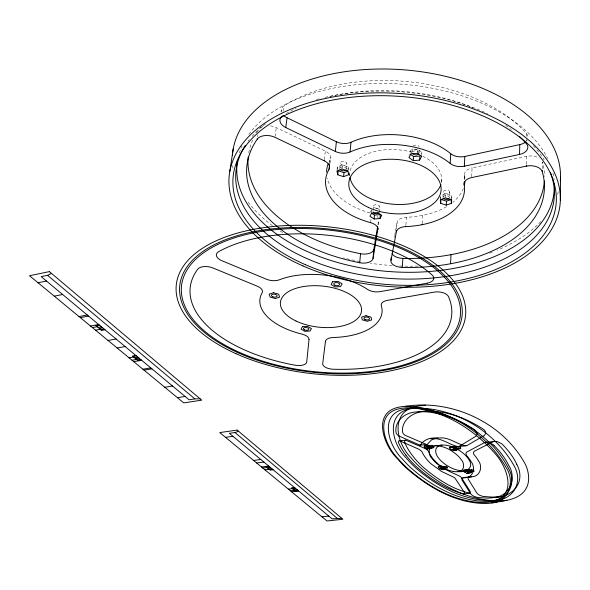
<?xml version="1.0" encoding="UTF-8"?>
<svg xmlns="http://www.w3.org/2000/svg" width="590" height="590" viewBox="0 0 590 590"><rect width="100%" height="100%" fill="white"/><g stroke="black" fill="none" stroke-linecap="round" stroke-linejoin="round"><path stroke-width="0.44" stroke-dasharray="2.95 2.21" d="M542.357 168.688L542.453 161.984A148.591 88.507 4.5 0 1 544.563 176.602M526.405 141.165L526.442 139.299M526.509 136.209L526.56 133.738A148.591 88.507 4.5 0 0 284.247 105.662A12.493 7.81 8.6 0 0 281.467 112.159M526.369 164.293L526.538 156.35A12.088 7.279 -0.1 0 1 539.238 158.15M471.69 176.69L472.081 167.899L526.538 156.35M464.315 178.807L464.544 173.998M464.367 179.898L464.603 175.097A11.852 7.073 1.8 0 1 472.081 167.899M449.698 192.111L449.396 197.65A3.193 1.859 2.8 0 0 446.018 195.696A3.193 1.859 2.8 0 0 443.031 197.657M451.055 199.708L451.269 195.732L445.708 193.933L441.394 195.467M445.479 197.908L445.708 193.933M443.016 197.473L443.333 191.942M440.302 199.744L440.487 196.566M441.49 182.494L441.696 179.006M422.175 223.522L422.713 215.365M421.644 156.424L421.924 152.345L417.602 149.204L411.237 149.757L409.246 153.444L409.128 155.067M417.314 153.282L417.602 149.204M419.003 153.142L419.225 149.897M410.942 153.835L411.237 149.757M405.905 224.849L406.451 217.29A69.347 41.16 4.5 0 0 447.899 205.792M412.403 151.755L412.639 148.51M396.642 228.765L397.129 222.401A11.144 6.291 4 0 1 406.451 217.29M379.2 212.179L379.665 206.729M378.286 224.967L378.669 220.343A11.166 6.306 5.3 0 0 378.721 219.856M370.771 221.508L370.97 219.178M371.671 213.012L371.943 209.885M373.138 209.833L373.455 206.198M347.834 170.93L348.233 166.918L342.384 165.03L337.347 166.985L336.934 170.997M349.575 175.614L349.752 173.88M346.33 169.146L346.891 163.555M339.818 168.585L340.393 162.995M341.971 169.05L342.384 165.03M329.655 163.356L330.039 159.765A11.925 7.161 7.2 0 0 325.304 151.129L276.268 127.58A12.213 7.427 9.1 0 0 269.32 125.781M324.367 159.573L325.304 151.129M329.957 163.519L330.636 157.574M283.517 111.208L284.247 105.662M275.088 136.445L276.268 127.58M281.017 111.694L281.231 110.057M257.646 136.696L257.896 134.867M258.501 130.611L258.582 130.007M377.932 224.761L378.669 220.343M394.304 237.379L394.636 235.617M394.799 234.739L395.3 232.091M395.462 231.214L397.129 222.401M370.299 212.326L371.582 209.907M421.113 153.813L421.924 152.345M376.228 208.772L377.917 208.646L379.997 210.033M337.347 166.985L337.849 169.271M348.233 166.918L349.015 170.731M440.634 196.677L440.833 198.483M451.269 195.732L451.542 198.446M463.312 188.483A69.347 41.16 4.5 0 1 452.737 202.333M369.893 212.924A69.347 41.16 4.5 0 1 327.236 178.165M329.006 161.763A69.347 41.16 4.5 0 1 330.039 159.765M464.603 175.097A69.347 41.16 4.5 0 1 464.972 178.431M422.787 156.254A46.079 27.332 4.5 0 1 441.254 183.114M349.759 175.709A46.079 27.332 4.5 0 1 411.835 152.183M417.919 148.953A3.333 2.043 3.9 0 1 413.31 148.193M413.125 146.099A3.333 2.043 3.9 0 1 416.348 145.14A3.333 2.043 3.9 0 1 419.239 146.674M248.781 152.722A148.591 88.507 4.5 0 1 253.044 139.203M256.421 132.853A148.591 88.507 4.5 0 1 257.742 130.774M527.202 140.162A12.39 7.67 0.2 0 1 526.663 140.899M526.56 133.738A12.39 7.67 0.2 0 1 528.05 137.337M377.025 216.294A11.166 6.306 5.3 0 1 378.205 217.813M260.279 127.816A12.213 7.427 9.1 0 1 264.91 126.002M239.334 153.009A159.16 93.884 4.5 0 1 242.084 145.863M248.796 134.439A159.16 93.884 4.5 0 1 403.486 84.333A159.16 93.884 4.5 0 1 547.697 158.577M552.941 173.069A159.16 93.884 4.5 0 1 554.091 179.78M558.339 191.757A164.44 98.043 4.5 0 1 557.543 194.376M540.816 221.582A164.44 98.043 4.5 0 1 497.252 250.204M492.171 252.225A164.44 98.043 4.5 0 1 489.626 253.169M418.096 266.068A164.44 98.043 4.5 0 1 399.253 265.957M392.284 265.589A164.44 98.043 4.5 0 1 370.328 263.258M359.775 261.488A164.44 98.043 4.5 0 1 343.314 257.852M282.625 232.607A164.44 98.043 4.5 0 1 278.834 230.166M272.469 225.697A164.44 98.043 4.5 0 1 246.863 200.467M232.984 168.29A164.44 98.043 4.5 0 1 232.637 165.613M248.228 141.121A159.661 93.441 4.5 0 1 249.275 139.756M252.055 136.393A159.661 93.441 4.5 0 1 266.739 122.949M316.365 99.622A159.661 93.441 4.5 0 1 321.528 98.235M325.024 97.379A159.661 93.441 4.5 0 1 487.576 113.678M533.412 145.848A159.661 93.441 4.5 0 1 544.128 159.787M286.113 113.612A149.218 87.962 4.5 0 1 296.165 108.272M329.751 96.576A149.218 87.962 4.5 0 1 473.069 107.764M505.704 125.39A149.218 87.962 4.5 0 1 511.346 129.579M372.976 211.648A3.127 1.777 5 0 1 373.293 210.962M412.572 151.962A3.341 2.035 3.9 0 1 416.09 150.841A3.341 2.035 3.9 0 1 418.981 152.736M339.899 168.194A3.267 1.947 6.3 0 1 343.321 166.933A3.267 1.947 6.3 0 1 346.323 168.947M374.62 207.746A3.12 1.785 5 0 0 379.628 206.913A3.12 1.785 5 0 0 375.424 204.73A3.12 1.785 5 0 0 374.62 207.746M341.669 164.691A3.26 1.954 6.3 0 0 346.861 163.755A3.26 1.954 6.3 0 0 342.392 161.38A3.26 1.954 6.3 0 0 341.669 164.691M444.676 193.491A3.186 1.866 2.8 0 0 449.683 192.296A3.186 1.866 2.8 0 0 445.185 190.282A3.186 1.866 2.8 0 0 444.676 193.491"/><path stroke-width="0.89" d="M560.352 199.951L560.5 177.229M391.17 257.69L390.964 260.411A10.819 5.841 4.1 0 0 402.233 267.425A149.218 87.962 4.5 0 0 542.313 171.742L542.328 170.517M282.529 115.824A12.545 7.766 8.5 0 0 285.774 127.558L335.349 151.468A12.25 7.463 6.5 0 0 350.025 151.999A69.635 40.909 4.5 0 1 450.192 163.452A12.198 7.397 2.3 0 0 464.337 166.21L519.539 154.44A12.442 7.626 0.3 0 0 526.346 143.65L526.361 143.031M542.313 171.742A12.139 7.235 0 0 0 526.332 166.129L526.339 165.517M519.539 154.44L519.783 144.594A12.39 7.67 0.2 0 0 525.189 142.271M464.337 166.21L464.809 156.475L519.783 144.594M390.964 260.411L396.421 231.671A11.188 6.247 4 0 1 405.78 226.597A69.635 40.909 4.5 0 0 464.131 184.714L464.278 181.705M450.553 263.76L451.025 254.659M451.416 203.321L451.63 199.354L446.468 201.168L440.937 199.391L440.708 203.351L446.247 205.128L451.416 203.321L451.055 199.708L445.479 197.908L440.302 199.744L440.708 203.351M446.247 205.128L446.468 201.168M450.192 163.452L450.723 153.71A69.347 41.16 4.5 0 0 350.998 142.271A12.198 7.508 6.5 0 1 336.381 141.748L287.042 117.742A12.493 7.81 8.6 0 1 283.643 115.441M422.101 224.694L422.138 224.112M419.615 160.082L421.644 156.424L417.314 153.282L410.942 153.835L408.951 157.508L413.288 160.62L419.615 160.082L419.888 156.018L413.575 156.556L410.692 154.484M413.288 160.62L413.575 156.556M402.233 267.425L402.889 258.398A148.591 88.507 4.5 0 0 544.415 180.96M405.78 226.597L405.817 226.014M396.421 231.671L396.51 230.506M257.38 138.525L257.299 139.129A149.218 87.962 4.5 0 0 359.716 262.749A10.834 5.856 5.3 0 0 373.05 258.435L378.035 227.924M379.99 218.536L381.745 215.335L377.585 212.562L371.671 213.012L369.952 216.235L374.112 218.979L379.99 218.536L380.321 214.635L374.451 215.084L371.685 213.248M374.112 218.979L374.451 215.084M373.05 258.435L373.817 249.371L377.637 226.523M377.895 229.606A11.21 6.269 5.2 0 0 370.668 222.681L370.719 222.091M359.716 262.749L360.534 253.722A148.591 88.507 4.5 0 1 248.206 156.977M350.025 151.999L350.998 142.271M348.616 174.743L347.834 170.93L341.971 169.05L336.934 170.997L337.76 174.795L343.587 176.661L348.616 174.743L348.779 173.136M343.587 176.661L343.992 172.664L348.174 171.056M337.76 174.795L338.173 170.798L343.992 172.664M335.349 151.468L336.381 141.748M370.668 222.681A69.635 40.909 4.5 0 1 329.006 169.374L329.522 164.558M329.006 169.374A11.977 7.117 7.2 0 0 324.235 160.782L324.301 160.178M285.774 127.558L287.042 117.742M229.834 171.299L233.242 148.776M450.376 446.593L452.995 447.331L456.114 447.006L457.744 448.99L456.726 450.2L453.666 450.531L451.077 449.779L449.447 447.832L450.376 446.593C450.989 447.191 459.92 445.819 458.032 447.382A4.75 2.006 2.8 0 0 458.57 448.171L459.971 448.769M449.447 447.832L452.515 447.515L453.481 446.276M438.193 467.155L438.857 466.314L441.468 465.997L443.569 466.734L444.963 468.32L444.241 469.139L441.652 469.47L439.587 468.718L438.193 467.155L440.782 466.83L441.468 465.997M453.666 450.531L454.647 449.315L460.274 448.754L460.746 448.142A4.735 1.999 2.9 0 0 460.207 447.338M441.652 469.47L442.353 468.652L444.963 468.32M459.617 446.165L475.813 436.298A7.146 3.083 2.6 0 0 476.764 435.317C478.276 431.969 474.058 429.218 471.609 427.92C455.687 418.465 437.492 410.994 418.664 411.717A22.25 9.757 3.5 0 0 415.227 412.056C404.829 412.675 394.363 421.297 395.993 432.463A18.187 7.84 3.7 0 0 398.67 435.863M200.143 398.84L194.855 398.877L189.073 399.769L41.182 276.636L47.561 275.324L51.485 273.406M495.74 500.431C517.43 492.591 505.932 465.186 494.848 453.378C473.505 428.856 443.016 409.917 410.035 407.756A22.833 10.06 3.8 0 0 401.473 408.354C372.806 412.351 384.311 445.583 398.398 458.998A301.32 130.419 -1.4 0 0 408.228 469.057C429.196 487.229 455.62 502.326 484.043 502.54A20.016 7.869 2.6 0 0 490.128 501.935C506.552 500.689 517.165 484.781 509.133 469.588C491.684 434.572 453.135 411.488 414.645 408.015M498.956 499.221L497.392 499.752A22.649 8.931 2.6 0 1 493.1 500.785A20.576 8.105 2.5 0 1 488.196 501.338C459.625 501.854 432.795 486.794 411.754 468.578A287.382 124.217 -1.2 0 1 402.115 458.644C387.726 445.015 378.352 412.145 406.798 408.826A22.885 10.074 3.7 0 1 411.488 408.317C452.486 405.78 494.368 430.39 514.17 465.96C523.905 483.203 512.304 500.733 493.093 500.785M424.136 446.092L428.296 445.317L430.479 446.549L431.261 448.26L427.086 449.005L424.955 447.788L424.136 446.092L428.296 445.317M427.086 449.005L431.261 448.26M341.743 518.315L332.096 518.846L229.363 433.318L234.968 432.522L238.618 431.305M445.708 466.343L445.391 466.727A4.263 1.748 3.1 0 0 446.084 467.538L447.139 467.951L447.574 467.56A4.248 1.74 3.2 0 0 446.881 466.749L445.738 466.336L441.785 467.177A4.373 1.792 3.1 0 0 442.485 467.988L443.968 468.077A4.359 1.785 3.3 0 0 443.252 467.199L442.175 466.786M473.438 470.311C471.801 469.411 468.423 469.352 467.575 470.85A4.469 1.822 2.7 0 0 468.298 471.69L469.736 472.17L474.139 471.211A4.344 1.77 2.7 0 0 473.416 470.311M491.795 502.923C509.236 501.891 515.122 481.042 506.316 467.833C486.197 432.802 446.571 407.55 405.95 406.267A23.01 10.155 3.8 0 0 400.492 406.894C371.25 411.289 383.301 445.251 397.66 458.976A309.846 134.218 -1.5 0 0 407.69 469.227C429.483 488.026 457.08 503.882 486.662 503.499A20.569 8.076 2.6 0 0 491.795 502.923C503.491 500.63 519.045 500.482 525.992 488.786C530.167 481.543 528.905 472.575 525.815 465.178C503.838 423.237 452.56 399.047 405.95 406.267M526.332 166.129L471.646 177.568A11.903 7.028 1.8 0 0 464.131 184.714M516.766 464.337A212.614 85.506 5.6 0 0 502.488 444.484A17.044 7.213 2.3 0 0 501.795 443.813L497.813 441.829A4.455 1.895 2.2 0 0 494.309 441.453A3.946 1.681 2.2 0 0 492.458 442.006L474.249 451.284L473.409 452.574L473.851 454.344A17.921 7.515 2.3 0 0 474.493 455.222A100.897 41.256 4.3 0 1 478.453 460.775C483.122 466.815 480.009 476.705 471.727 476.772A9.691 3.938 2.8 0 1 469.625 476.956A1.593 0.642 2.7 0 0 469.279 476.986C468.003 477.708 460.023 476.373 462.059 480.194L470.614 493.653A17.258 6.807 2.5 0 0 473.969 496.374L477.974 497.547L487.628 498.108A20.259 8.024 2.5 0 0 493.852 497.518C512.319 497.761 526.479 482.155 516.751 464.337M38.026 282.765L46.47 281.039M54.28 296.165L62.643 294.506M79.016 316.55L87.246 314.994M80.329 317.634L88.552 316.078M90.521 326.041L98.692 324.522M99.245 324.979L95.838 325.614L101.583 330.378L104.983 329.758M96.436 326.115L99.843 325.481M92.379 327.575L97.136 326.69M462.862 477.893A1.49 0.597 2.9 0 1 463.194 477.863A9.056 3.673 2.9 0 0 465.237 477.694C473.6 477.553 475.783 467.405 471.137 461.675A105.426 42.959 4.5 0 0 467.044 456.085A18.755 7.854 2.4 0 1 466.388 455.2L465.886 453.422L466.653 452.124L484.036 442.861A3.828 1.63 2.3 0 1 485.843 442.338L494.332 441.49M98.117 327.509L101.524 326.882M99.319 328.497L102.719 327.87M95.514 330.157L100.263 329.286M100.986 329.884L104.386 329.264M454.271 447.198L453.762 447.832A4.882 2.065 2.9 0 0 454.315 448.621L455.709 449.226M493.852 497.518C509.406 496.64 517.216 478.188 508.676 465.414A222.047 88.802 5.9 0 0 493.955 445.391M108 340.445L116.075 338.999M117.152 347.989L125.176 346.573M453.599 471.491A7.102 2.906 3 0 0 458.165 471.653C464.728 471.395 464.883 463.268 461.107 459.507A71.958 29.493 4.1 0 0 457.611 455.51C451.94 450.332 444.742 446.328 436.976 445.76A6.505 2.744 3.3 0 0 434.97 445.811C427.573 445.797 427.934 454.978 432.234 458.799A74.746 31.425 2.1 0 0 435.368 462.206C440.465 466.83 446.763 470.333 453.585 471.506M469.78 472.162L470.2 471.742A4.455 1.814 2.8 0 0 469.463 470.842L467.988 470.37M443.658 468.401L447.316 467.936M471.934 469.847L471.499 470.326A4.359 1.777 2.6 0 0 472.214 471.159L473.704 471.631M135.833 355.445L132.507 356.021L137.846 360.446L141.165 359.885M133.067 356.485L136.393 355.91M129.107 357.842L133.746 357.046M134.631 357.776L137.949 357.208M135.744 358.698L139.063 358.13M132.02 360.247L136.651 359.45M137.293 359.989L140.612 359.421M133.731 361.655L141.666 360.306M142.891 369.207L150.782 367.887M144.048 370.166L151.932 368.846M164.78 387.254L172.546 386.007M405.964 455.17A223.617 96.185 -0.2 0 1 398.501 442.625A13.083 5.561 3.8 0 1 398.39 442.212L398.796 440.929A1.099 0.472 4 0 1 399.319 440.782L405.514 440.221A1.04 0.443 3.9 0 1 405.824 440.214L424.948 448.422L427.315 449.986A17.744 7.427 3.8 0 1 428.561 451.483L428.79 451.947A91.981 38.837 1.8 0 0 430.036 454.477L432.153 457.663A108.457 45.873 1.4 0 0 437.065 463.017C443.444 469.699 452.324 472.443 460.259 476.514A17.228 6.933 3.2 0 1 461.498 477.694L470.186 491.374L470.031 492.901A1.328 0.524 2.8 0 1 469.537 493.063L463.77 493.985A1.099 0.435 2.9 0 1 463.445 494.014C445.656 489.088 429.476 478.63 415.906 466.255A256.834 110.669 -0.8 0 1 408.066 457.884L405.927 455.17M177.42 397.675L185.12 396.473M455.915 449.219L456.454 448.592A4.86 2.05 3 0 0 455.9 447.788L454.492 447.191M225.542 437.345L232.954 436.298M465.237 477.694L471.727 476.772M463.593 470.23L465.444 469.972L467.9 471.38L470.761 470.997L471.292 472.627L466.579 473.232L464.175 471.845L463.593 470.23L468.298 469.596L470.761 470.997M468.298 469.596L466.417 469.854L466.978 471.469L469.389 472.848L471.292 472.627M466.579 473.232L469.389 472.848M464.175 471.845L466.978 471.469M458.142 471.624C467 472.465 474.839 467.273 468.253 458.651A68.809 28.283 3.9 0 0 464.832 454.691C459.145 449.469 451.851 445.561 444.049 445.052A6.925 2.928 3.2 0 0 441.984 445.111L434.97 445.811M253.575 460.451L260.817 459.499M256.643 462.98L263.863 462.036M261.518 467L268.752 466.107M269.047 466.351L266.053 466.742L270.161 470.149L273.155 469.773M266.724 467.302L269.719 466.911M262.808 468.062L266.99 467.523M267.44 467.892L270.434 467.509M268.782 469.006L271.776 468.622M264.976 469.847L269.151 469.316M269.497 469.596L272.484 469.22M439.587 468.718L442.131 468.401L444.241 469.139M443.569 466.734L440.944 467.059L438.857 466.314M294.432 487.488L291.504 487.842L295.369 491.05L298.297 490.703M292.131 488.365L295.066 488.011M288.363 489.132L292.456 488.638M292.81 488.926L295.738 488.572M294.071 489.973L296.999 489.619M290.405 490.814L294.491 490.32M294.742 490.533L297.67 490.179M291.608 491.802L298.606 490.961M418.664 411.717C441.718 408.781 464.905 416.946 483.889 429.594A18.526 8.009 2.7 0 1 485.725 433.045L484.493 435.383L467.28 445.376A2.839 1.21 2.8 0 1 465.908 445.804C456.844 444.528 449.381 436.902 439.616 437.95A10.421 4.432 3.2 0 0 437.529 438.038C430.921 437.404 423.797 439.262 420.611 445.059A1.298 0.546 3.6 0 1 419.859 445.133M437.529 438.038L431.607 439.771L427.249 444.41A1.387 0.59 3.5 0 1 426.474 444.491L404.843 435.184A17.56 7.582 3.6 0 1 402.483 431.932C401.406 420.404 412.639 412.292 423.17 411.577A23.755 10.421 3.4 0 1 426.718 411.23M321.978 516.84L328.785 516.088M451.077 449.779L454.13 449.455L456.726 450.2M430.331 438.695A9.772 4.152 3.4 0 1 432.359 438.613C441.962 437.736 449.433 445.118 458.283 446.578L465.901 445.789M425.471 445.598L427.647 446.829L430.479 446.549M424.955 447.788L427.735 447.5L429.874 448.725M420.257 445.125L426.887 444.476M419.866 445.133L398.634 435.87M458.791 446.741L460.215 447.338M432.367 445.701L433.547 446.224A4.757 2.006 3.4 0 1 434.07 446.947C434.056 448.275 429.055 448.931 430.162 447.338A4.882 2.058 3.5 0 0 429.623 446.623L428.451 446.092M433.554 447.5L432.382 446.977A4.772 2.021 3.3 0 1 431.858 446.269C433.045 444.661 427.839 445.354 427.971 446.66A4.897 2.072 3.4 0 0 428.502 447.368L429.668 447.899M420.036 408.509L417.528 408.324A25.163 11.062 3.7 0 0 411.488 408.31M489.28 442.707L493.247 444.713A17.796 7.522 2.5 0 1 494 445.384M324.235 160.782L274.969 137.33A12.272 7.39 9 0 0 257.299 139.129M47.561 275.324L194.855 398.877M234.968 432.522L337.207 518.286M440.782 466.83L442.353 468.652M452.515 447.515L454.13 449.455M452.995 447.331L454.647 449.315M426.939 445.811L427.735 447.5M427.647 446.829L428.451 448.548M404.961 442.92L404.622 442.065A12.574 5.347 3.7 0 1 404.497 441.652L404.969 440.369A1.173 0.494 3.9 0 1 405.507 440.221M467.9 471.38L468.46 473.018M459.595 446.158A2.707 1.143 2.9 0 1 458.297 446.593M417.735 407.97A24.205 10.657 3.5 0 0 414.645 408.236C384.592 410.352 390.683 442.743 406.385 458.172A275.847 119.091 -1.1 0 0 415.906 468.069C437.632 486.846 465.894 502.289 495.445 500.298A21.86 8.629 2.5 0 0 497.99 499.929M399.319 440.782A0.974 0.413 4 0 1 399.614 440.774L418.546 449.079L420.913 450.649A18.57 7.758 3.9 0 1 422.189 452.161L422.433 452.619A94.828 40.032 1.8 0 0 423.421 454.602L425.936 458.364A113.73 48.1 1.5 0 0 430.936 463.755L441.409 471.358L454.057 477.376A18.017 7.235 3.3 0 1 455.31 478.564L464.33 492.296L464.242 493.83A1.254 0.494 2.9 0 1 463.77 493.985M500.283 496.426A21.646 8.592 2.4 0 1 496.898 496.861A22.214 8.821 2.4 0 1 491.676 497.068L482.893 496.397L479.906 495.394A16.513 6.519 2.4 0 1 476.617 492.687L468.268 479.132L467.995 477.952L468.534 477.222A1.785 0.723 2.7 0 1 469.271 476.986M506.994 500.239A24.271 9.588 2.3 0 1 501.478 500.888C471.432 501.825 442.633 487.023 420.493 467.656A272.897 117.771 -1.1 0 1 410.824 457.523C394.902 441.549 389.909 409.231 419.615 405.876A26.948 11.896 3.4 0 1 425.523 405.227M485.836 442.308A4.307 1.829 2.3 0 1 489.228 442.736M464.706 470.761A7.051 2.891 2.9 0 1 460.982 470.768C453.754 469.928 447.036 466.284 441.689 461.454A71.338 30.002 2 0 1 438.606 458.069C435.686 454.831 433.724 448.164 438.812 445.922A7.22 3.046 3.2 0 1 441.976 445.103M469.537 493.063A1.173 0.465 2.8 0 1 469.205 493.093C452.22 488.955 436.866 478.792 423.657 467.627A243.545 104.791 -0.7 0 1 413.642 457.11L411.673 454.558A214.974 92.372 -0.1 0 1 404.932 442.92M440.877 184.464A46.079 27.332 4.5 0 1 393.751 204.273A46.079 27.332 4.5 0 1 349.981 177.516M519.473 136.548A149.218 87.962 4.5 0 1 526.346 143.65M464.809 156.475A12.139 7.441 2.3 0 1 450.723 153.71M464.891 181.794A69.347 41.16 4.5 0 1 464.337 185.157M326.58 172.059A69.347 41.16 4.5 0 1 328.158 163.799M373.817 249.371A10.797 5.9 5.3 0 1 360.534 253.722M402.889 258.398A10.775 5.878 4.1 0 1 392.018 253.56M554.401 183.984A159.16 93.884 4.5 0 1 389.695 271.584A159.16 93.884 4.5 0 1 237.497 160.738M232.408 155.635A164.44 98.043 4.5 0 1 403.877 69.827A164.44 98.043 4.5 0 1 560.271 181.211M550.374 172.317A159.661 93.441 4.5 0 1 385.204 278.052A159.661 93.441 4.5 0 1 245.241 145.45M379.009 212.702A3.127 1.777 5 0 1 376.354 213.705A3.127 1.777 5 0 1 373.396 212.643M448.997 198.55A3.193 1.859 2.8 0 1 446.165 199.413A3.193 1.859 2.8 0 1 443.37 198.321M418.767 153.739A3.341 2.035 3.9 0 1 415.412 154.868A3.341 2.035 3.9 0 1 412.425 153.164M346.02 169.898A3.267 1.947 6.3 0 1 343.1 170.812A3.267 1.947 6.3 0 1 340.15 169.507M309.005 339.582L306.734 361.965A9.654 4.528 6.3 0 1 295.243 365.225A131.467 66.7 6.1 0 1 197.702 269.202A10.797 5.546 9.1 0 1 213.012 268L257.402 286.253A10.561 5.376 7.9 0 1 262.108 292.846A61.404 31.064 6.1 0 0 302.161 334.161A9.949 4.816 6.4 0 1 309.005 339.582M325.459 341.344L322.708 363.654A9.624 4.528 5.6 0 0 333.18 369.229A131.467 66.7 6.1 0 0 448.466 296.556A10.605 5.494 3.1 0 0 434.063 292.139L387.328 300.376A10.45 5.347 4.3 0 0 381.332 305.775A61.404 31.064 6.1 0 1 333.328 337.495A9.919 4.808 5.6 0 0 325.459 341.344M302.382 326.705L301.092 329.168L304.942 331.329L310.082 331.042L311.402 328.578L307.552 326.403L302.382 326.705M332.59 281.755L331.115 284.528L335.12 286.932L340.6 286.585L342.104 283.82L338.1 281.393L332.59 281.755M273.428 292.714L269.143 294.152L270.117 297.065L275.331 298.54L279.608 297.117L278.672 294.204L273.428 292.714M366.036 315.716L361.633 317.081L362.267 319.861L367.26 321.277L371.648 319.928L371.051 317.147L366.036 315.716M49.368 271.614L29.5 275.737L183.778 402.911L201.699 400.153L49.368 271.614M427.167 283.193L380.056 291.644A10.686 5.583 4.8 0 1 367.511 289.417A61.404 31.064 6.1 0 0 279.358 279.808A10.768 5.612 7.5 0 1 266.518 279.269L221.869 260.714A11.011 5.797 8.8 0 1 218.728 251.628A131.467 66.7 6.1 0 1 432.175 275.08A10.849 5.753 3.5 0 1 427.167 283.193M237.187 430.095L219.753 432.573L327 520.985L342.856 519.252L237.187 430.095M238.294 352.82A141.961 72.061 6.1 0 0 461.564 319.057A141.961 72.061 6.1 0 0 262.897 230.063A141.961 72.061 6.1 0 0 238.294 352.82M235.993 353.675A145.457 73.853 6.1 0 0 464.994 319.345A145.457 73.853 6.1 0 0 261.761 227.939A145.457 73.853 6.1 0 0 235.993 353.675M302.913 265.913A166.063 96.627 4.5 0 0 560.043 204.737A166.063 96.627 4.5 0 0 320.975 99.481A166.063 96.627 4.5 0 0 302.913 265.913M239.437 352.385A140.206 71.161 6.1 0 0 459.846 318.91A140.206 71.161 6.1 0 0 263.472 231.125A140.206 71.161 6.1 0 0 239.437 352.385M365.011 319.507A2.817 1.416 4.9 0 0 369.539 318.888A2.817 1.416 4.9 0 0 365.712 317.118A2.817 1.416 4.9 0 0 365.011 319.507M334.921 285.236A2.935 1.534 5.8 0 0 339.589 284.542A2.935 1.534 5.8 0 0 335.548 282.639A2.935 1.534 5.8 0 0 334.921 285.236M272.646 296.696A2.884 1.468 7.3 0 0 277.145 296.033A2.884 1.468 7.3 0 0 273.059 294.189A2.884 1.468 7.3 0 0 272.646 296.696M304.551 329.869A2.773 1.357 6.3 0 0 308.909 329.272A2.773 1.357 6.3 0 0 305.045 327.561A2.773 1.357 6.3 0 0 304.551 329.869M296.01 321.019A40.799 20.635 6.1 0 0 361.213 312.685A40.799 20.635 6.1 0 0 305.686 286.239A40.799 20.635 6.1 0 0 296.01 321.019M368.477 207.488A46.271 27.162 4.5 0 0 440.966 191.308A46.271 27.162 4.5 0 0 375.454 160.886A46.271 27.162 4.5 0 0 368.477 207.488M305.436 264.696A162.058 94.267 4.5 0 0 556.038 204.634A162.058 94.267 4.5 0 0 322.346 102.262A162.058 94.267 4.5 0 0 305.436 264.696"/></g></svg>
